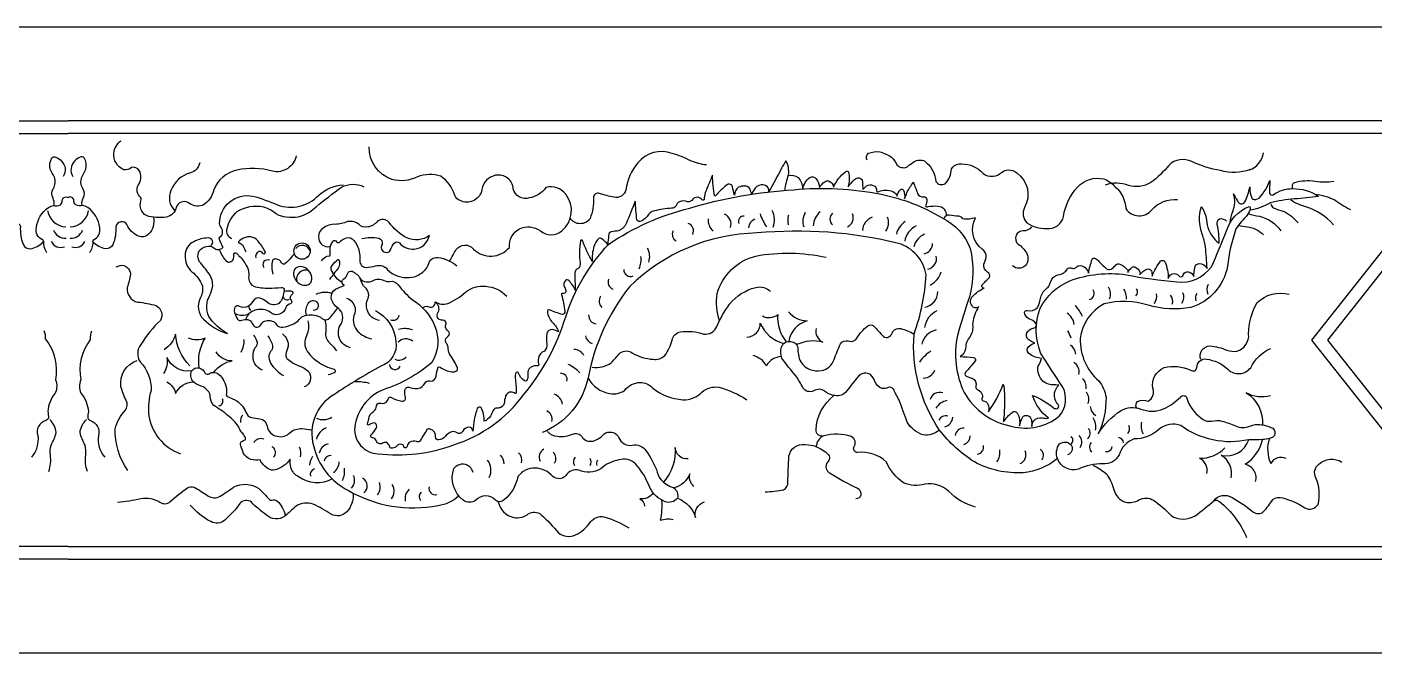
# Model space of a CAD drawing. Extents: x -66030 to 95157, y -13132 to 45879.
# Drawn here: x -54367 to -53506, y 6356 to 6756 of the extents above; entities that cross this region are included whole.
import ezdxf

# ---------------------------------------------------------------- set-up
doc = ezdxf.new("R2010")
doc.units = 0
doc.header["$LTSCALE"] = 100
doc.header["$MEASUREMENT"] = 0
doc.layers.add('3', color=11, linetype='CONTINUOUS')
doc.layers.add('4', color=121, linetype='CONTINUOUS')

msp = doc.modelspace()

# ---------------------------------------------------------------- linework, layer by layer
at = {"layer": '3'}
for points in [[(-54340.6, 6415.51), (-55193.47, 6415.51), (-55225.13, 6455.51), (-55145.99, 6555.51), (-55225.13, 6655.51), (-55193.46, 6695.51), (-54340.6, 6695.51)], [(-54340.6, 6415.51), (-53487.72, 6415.51), (-53456.07, 6455.51), (-53535.21, 6555.51), (-53456.07, 6655.51), (-53487.73, 6695.51), (-54340.6, 6695.51)], [(-54340.6, 6423.51), (-55189.6, 6423.51), (-55214.93, 6455.51), (-55135.79, 6555.51), (-55214.93, 6655.51), (-55189.59, 6687.51), (-54340.6, 6687.51)], [(-54340.6, 6423.51), (-53491.59, 6423.51), (-53466.27, 6455.51), (-53545.41, 6555.51), (-53466.27, 6655.51), (-53491.6, 6687.51), (-54340.6, 6687.51)]]:
    msp.add_lwpolyline(points, dxfattribs=at)
for points in [[(-54194.75, 6673.26, -0.423143), (-54209.9, 6663.32, 0.126221), (-54232.65, 6664.01, 0.250707), (-54247.53, 6651.4, -0.21278), (-54254.73, 6641.54, -0.266161), (-54263.95, 6643.39, 0.445927), (-54271.45, 6640.43, -0.308486), (-54277.75, 6634.09, -0.122539), (-54290.54, 6634.95, -0.370318), (-54293.99, 6644.41, 0.384384), (-54294.99, 6647.34, -0.338911), (-54295.24, 6655.28, 0.268749), (-54295.09, 6663.81, 0.30451), (-54300.14, 6665.75, -0.269235), (-54305.08, 6664.32, -0.316924), (-54311.38, 6674.94, -0.183564), (-54306.93, 6682.8)], [(-54096.48, 6606.34, -0.000984), (-54092.47, 6613.31, -0.480796), (-54081.45, 6613.65, 0.436975), (-54058.48, 6614.64, -0.302545), (-54052.12, 6626.46, -0.285397), (-54038.67, 6625.23, 0.368354), (-54024.9, 6625.23, 0.403793), (-54022.39, 6648.63, 0.307144), (-54035.14, 6652.91, -0.198681), (-54045.78, 6646.24, -0.428515), (-54056.05, 6652.03, 0.46436), (-54067.27, 6660.72, 0.318909), (-54076.02, 6651.63, -0.468596), (-54088.98, 6644.13, -0.249891), (-54093.6, 6648.48, 0.165508), (-54102.29, 6660.12, 0.17842), (-54117.24, 6659.74, -0.184535), (-54133.63, 6658.06, -0.326314), (-54148.18, 6678.98)], [(-53932.4, 6667.36, -0.075911), (-53942.58, 6669.99, 0.058083), (-53954.53, 6674.67, 0.32981), (-53976.28, 6668.65, 0.140337), (-53984.12, 6651.38, -0.428947), (-53991.66, 6646.72, -0.028141), (-54000.78, 6649.12, 0.575536), (-54004.64, 6646.28, -0.093669), (-54006.86, 6633.16, -0.53803), (-54019.57, 6633.27, -0.53803)], [(-53829.71, 6670.33, -0.395463), (-53828.98, 6674.78, -0.141359), (-53821.61, 6675.74, -0.074606), (-53814.16, 6672.34, -0.086016), (-53810.87, 6667.51, 0.306679), (-53804.46, 6665.98, -0.065649), (-53798.33, 6670.12, -0.29937), (-53791.52, 6668.58, -0.180597), (-53785.82, 6656.78, 0.402749), (-53779.86, 6655.37, 0.18357), (-53775.86, 6664.81, -0.247982), (-53771.06, 6667.98, -0.207517), (-53757.07, 6663.38, 0.421153), (-53744.52, 6662.12, -0.362029), (-53734.13, 6662.37, -0.384046), (-53729.14, 6640.18, 0.323397), (-53727.68, 6630.43, 0.160475), (-53715.17, 6626.68, 0.380777), (-53704.2, 6634.49, -0.153524), (-53695.3, 6653.2, -0.269804), (-53678.52, 6658.41, -0.128703), (-53671.26, 6653.44, -0.20476), (-53664.46, 6639.44, 0.506794), (-53647.74, 6638.73, -0.233572), (-53631.28, 6645.29, -0.233572)], [(-54349.55, 6641.72, 0.13185), (-54350.2, 6646.08, -0.30636), (-54349.98, 6652.41, 0.240186), (-54349.38, 6659.47, 0.005884), (-54352, 6664.74, -0.19429), (-54350.92, 6671.94, -0.337868), (-54348.39, 6672.37, -0.117929), (-54344.75, 6669.73, -0.349913), (-54343.64, 6660.04)], [(-54331.65, 6641.72, -0.13185), (-54330.99, 6646.08, 0.30636), (-54331.22, 6652.41, -0.240186), (-54331.82, 6659.47, -0.005884), (-54329.2, 6664.74, 0.19429), (-54330.28, 6671.94, 0.337868), (-54332.8, 6672.37, 0.117929), (-54336.45, 6669.73, 0.349913), (-54337.55, 6660.04)], [(-54256.45, 6668.71, -0.297553), (-54262.43, 6662.39, 0.231596), (-54274.84, 6651.09, 0.301411), (-54272.64, 6638.34)], [(-53882.41, 6651.07, -0.039166), (-53880.05, 6661.06, 0.168796), (-53881.68, 6669.96, 0.007566), (-53884.51, 6665.34, -0.016092), (-53892.67, 6650.34, 0.335919), (-53894.75, 6654.28, 0.260442), (-53900.23, 6653.62, 0.139925), (-53903.57, 6648.53, 0.024305), (-53904.58, 6651.82, 0.276623), (-53908.05, 6653.85, 0.117474), (-53911.96, 6653.07, 0.239046), (-53914.59, 6648.13, -0.004148), (-53915.95, 6653.44, 0.530886), (-53919.13, 6654.8, 0.040689), (-53925.21, 6649.23, -0.086114), (-53927.18, 6647.31, -0.040301), (-53928.64, 6660.82, -0.004482), (-53931.7, 6653.5, 0.098711), (-53933.97, 6645.34, -0.624422), (-53935.27, 6645.11, 0.460801), (-53941.25, 6645.51, -0.280629), (-53944.64, 6643.75, 0.202677), (-53949.74, 6643.87, 0.179546), (-53952.14, 6640.94, -0.190515), (-53954.79, 6639.64, 0.044728), (-53965.72, 6638.04, 0.199177), (-53970.49, 6634.46, -0.170943), (-53975.03, 6631.25, -0.352205), (-53977.08, 6632.29, 0.004809), (-53978.07, 6644.22, -0.000834), (-53983.61, 6630.29, -0.204039), (-53988.68, 6625.29, -0.017688), (-53993.44, 6624.7, 0.300337), (-53995.05, 6622.28, -0.003972), (-53995.65, 6616.59, 0.067957), (-53999.36, 6620.2, 0.319987), (-54001.25, 6620.36, 0.128203), (-54004.42, 6615.24, 0.090309), (-54005.59, 6605.72, -0.052484), (-54011.66, 6619.08, 0.594389), (-54013.03, 6618.85, 0.064563), (-54013.29, 6604.51, -0.199732), (-54014.07, 6601.52, -0.152711), (-54015.82, 6600.56, 0.151975), (-54016.7, 6596.58, 0.003673), (-54016.27, 6587.11, 0.101365), (-54020.35, 6593.29, 0.363465), (-54022.68, 6593.61, 0.33437), (-54023.17, 6589.26, -0.120054), (-54022.42, 6586.39, -0.301094), (-54022.99, 6585.34, -0.153007), (-54024.63, 6585.26, 0.491769), (-54025.18, 6584.53, -0.03871), (-54023.08, 6573.77, -0.375738), (-54024.55, 6571.72, -0.013548), (-54032.89, 6574.75, 0.502434), (-54034.2, 6573.69, 0.167412), (-54030.82, 6566.6, -0.116353), (-54027.05, 6560.7, 0.081076), (-54031.04, 6562.24, 0.377622), (-54034.46, 6559.65, 0.086808), (-54034.55, 6552.92, -0.206176), (-54036.03, 6548.46, 0.283357), (-54039.95, 6543.84, 0.117149), (-54039.83, 6540.26, -0.65547), (-54040.9, 6538.92, 0.267191), (-54046, 6536.96, 0.167253), (-54046.69, 6532.66, -0.164297), (-54047.4, 6529.66, -0.355608), (-54048.87, 6529.45, -0.143704), (-54052.71, 6534.38, 0.550923), (-54054.08, 6534.81, 0.210781), (-54054.76, 6531.27, -0.017334), (-54054.05, 6522.06, -0.482379), (-54054.76, 6521.34, 0.097957), (-54057.47, 6522.21, 0.28783), (-54060.32, 6520.67, 0.129255), (-54061.6, 6515.96, -0.241581), (-54063.89, 6512.31, -0.048796), (-54066.37, 6511.96, 0.309136), (-54068.96, 6510.55, -0.072514), (-54070.65, 6506.92, -0.142223), (-54074.58, 6503.55, 0.127351), (-54076.48, 6512.26, 0.48091), (-54079.07, 6511.83, 0.058517), (-54081.91, 6497.33, 0.399086), (-54084.34, 6499.88, 0.256721), (-54088.34, 6497.23, -0.467842), (-54091.95, 6496.25, 0.190539), (-54095.31, 6496.94, 0.128162), (-54099.48, 6493.85, -0.233979), (-54103.7, 6491.75, -0.462554), (-54105.73, 6493.64, 0.38124), (-54109.15, 6498.63, 0.177795), (-54111.18, 6498.32, -0.014227), (-54116.02, 6490.68, -0.29648), (-54117.83, 6490.65, 0.242975), (-54122.18, 6490.25, 0.184126), (-54123.75, 6487.69, -0.600718), (-54125.86, 6486.95, 0.274796), (-54127.18, 6488.79, 0.31428), (-54130.76, 6487.53, -0.238121), (-54134.14, 6486.33, -0.210821), (-54134.92, 6487.1, 0.22789), (-54137.12, 6490.03, 0.196015), (-54139.11, 6489.76, -0.260275), (-54142.02, 6489.31, -0.179224), (-54144.03, 6492.03, 0.212833), (-54146.46, 6493.18, -0.490401), (-54146.99, 6494.63, 0.071498), (-54143.42, 6499.36, 0.305315), (-54144.26, 6502.44, 0.193624), (-54145.73, 6502.48, 0.028601), (-54148.08, 6501.34, -0.640838), (-54149.26, 6502, 0.026895), (-54148.33, 6505, -0.25411), (-54145.28, 6509.93, 0.258024), (-54143.49, 6513.41, -0.41493), (-54141.41, 6515.23, 0.164617), (-54137.62, 6515.48, 0.194492), (-54135.81, 6518.45, -0.444673), (-54133.87, 6518.83, 0.108322), (-54127.25, 6516.54, 0.578459), (-54124.93, 6518.67, -0.091879), (-54125.25, 6523.7, -0.451931), (-54122.07, 6525.18, 0.167289), (-54115.51, 6524.91, 0.156493), (-54111.84, 6528.8, -0.316571), (-54108.9, 6529.24, 0.369524), (-54105.32, 6532.39, -0.071972), (-54103.97, 6538.16, -0.38269), (-54102.64, 6538.15, 0.142257), (-54095.29, 6535.22, 0.214734), (-54091.99, 6535.96, 0.285363), (-54091.94, 6538.45, 0.049419), (-54096.84, 6546.62, -0.09597), (-54097.62, 6550.91, 0.127319), (-54098.65, 6553.36, -0.267213), (-54099.04, 6556.45, -0.082692), (-54097.39, 6558.19, 0.507333), (-54097.48, 6561.04, -0.297497), (-54099.32, 6564.81, 0.266352), (-54099.05, 6566.97, 0.242118), (-54101.81, 6568.22, -0.274248), (-54104.4, 6569.89, -0.254846), (-54103.92, 6573.27, 0.384697), (-54105.89, 6579.59, 0.384697)], [(-53584.87, 6664.36, -0.158203), (-53603.79, 6663.78, -0.06576), (-53622.21, 6669.46, 0.3323), (-53636.85, 6667.06, -0.054106), (-53648.42, 6656.07, -0.212017), (-53662.7, 6654.26, 0.17017), (-53677.59, 6654.54)], [(-53880.2, 6660.59, -0.198633), (-53873.84, 6659.3, -0.176032), (-53870.97, 6651.9, -0.176477), (-53866.52, 6659.38, -0.390002), (-53862.34, 6658.52, -0.187625), (-53860.31, 6652.95, -0.09114), (-53856.86, 6656.63, -0.293125), (-53853.96, 6657.07, -0.258235), (-53851.34, 6653.14, -0.132657), (-53843.48, 6663.09, -0.538208), (-53841.68, 6662.74, -0.121238), (-53841.91, 6653.38, -0.07081), (-53837.82, 6657.96, -0.232537), (-53834.84, 6659.07, -0.339039), (-53832.69, 6656.71, 0.003724), (-53832.59, 6651.6, 0.006886), (-53830.17, 6654.02, -0.239204), (-53825.9, 6654.24, -0.33854), (-53823.73, 6650.86, 0.558085), (-53822.36, 6650.46, -0.093979), (-53818.12, 6651.32, -0.087632), (-53813.28, 6650.31, -0.224941), (-53810.67, 6647.34, -0.171283), (-53808.38, 6651.54, -0.502595), (-53806.64, 6651.21, -0.140531), (-53805.85, 6645.69, 0.009991), (-53804.37, 6649.63, -0.042974), (-53800.21, 6656.31, 0.004196), (-53797.52, 6649.08, 0.358227), (-53793.56, 6647, -0.413769), (-53791.64, 6645.27, -0.108017), (-53792.54, 6641.32, 0.41836), (-53790.73, 6640.74, -0.06844), (-53784.5, 6641.04, -0.451759), (-53779.34, 6634.82, -0.451759)], [(-53597.65, 6630.44, -0.075632), (-53596.06, 6637.69, 0.185392), (-53595.63, 6648.84, 0.031625), (-53592.01, 6642.88, 0.407962), (-53588.34, 6643.73, 0.072373), (-53585.16, 6653.31, 0.115119), (-53583.62, 6645.64, 0.256597), (-53579.13, 6646.21, 0.087927), (-53572.26, 6657.36, 0.042646), (-53572.5, 6649.38, 0.563932), (-53570.18, 6648.31, -0.163073), (-53557.71, 6652.22, -0.15926), (-53541.25, 6647.27, -0.024057), (-53556.61, 6645.66, 0.042639), (-53572.2, 6643.05, -0.089892), (-53585.15, 6638.45, -0.015371)], [(-53531.43, 6656.82, -0.092788), (-53543.41, 6656.87, 0.098542), (-53556.66, 6655.99, 0.482588), (-53557.71, 6652.22)], [(-54249.27, 6615.84, 0.748537), (-54250.93, 6620.68, 0.127354), (-54260.2, 6618.29, 0.309187), (-54265.71, 6609.68, 0.243842), (-54261.41, 6599.13, -0.136297), (-54254.7, 6589.97, -0.172431), (-54256.18, 6582.19, 0.307364), (-54254.08, 6568.77, 0.124576), (-54238.72, 6559.68, -0.083635), (-54248.59, 6567.61, -0.249393), (-54251.38, 6581.04, 0.052119), (-54248.23, 6589.29, 0.18981), (-54250.47, 6597.76, 0.025661), (-54256.5, 6605.5, -0.201371), (-54257.54, 6610.12, -0.256692), (-54254.82, 6614.14, -0.155466), (-54249.47, 6615.44, -0.094707), (-54246.69, 6613.96, 0.201673), (-54244.18, 6613.36, 0.124133), (-54241.86, 6614.43, 0.349077), (-54241.77, 6614.85, -0.031488), (-54244, 6620.6, -0.386971), (-54243.45, 6621.5, 0.22225), (-54242.34, 6622.42, 0.244942), (-54242.36, 6626.61, -0.097278), (-54243.78, 6629.7, -0.476006), (-54222.52, 6647.44, -0.043141), (-54206.78, 6641.79, 0.293042), (-54180.38, 6647.96, -0.175356), (-54164.76, 6654.55, -0.175356)], [(-54236, 6620.13, -0.343712), (-54238.98, 6626.65, -0.166175), (-54232.44, 6637.55, -0.192459), (-54215.69, 6640.64, -0.094947), (-54206.84, 6635.73, 0.168307), (-54191.3, 6634.74, 0.105971), (-54181.97, 6640.63, -0.023341), (-54165.76, 6653.15, -0.246434), (-54151.51, 6653.39, -0.246434)], [(-54160.05, 6550.59, -0.532264), (-54166.11, 6565.78, 0.396361), (-54168.03, 6575.82, -0.209233), (-54172.33, 6582.49, -0.28854), (-54169.55, 6588.04, -0.032556), (-54164.24, 6590.27, 0.617833), (-54164.33, 6590.71, -0.613293), (-54164.34, 6594.6, 0.219877), (-54162.01, 6597.84, -0.404933), (-54159.08, 6599.48, -0.154951), (-54153.8, 6594.72, 0.335926), (-54145.89, 6593.35, -0.253378), (-54138.75, 6593.57, 0.132725), (-54135.03, 6592.91, -0.310201), (-54129.6, 6590.71, 0.075348), (-54120.33, 6581.27, -0.149648), (-54106.32, 6564.84, -0.243802), (-54108.06, 6541.19, -0.102123), (-54139.26, 6523.74, 0.26764), (-54157.36, 6499.82, 0.434096), (-54142.46, 6482.86, 0.12085), (-54094, 6488.6, 0.158395), (-54049.46, 6520.41, 0.098434), (-54022.5, 6570.21, -0.113891), (-53995.05, 6616.58, -0.089466), (-53943.2, 6639.78, -0.059464), (-53876.67, 6651.47, -0.07436), (-53820.87, 6648.64, -0.085842), (-53781.88, 6633.56, -0.197928), (-53763.85, 6613.87, -0.122837), (-53764.36, 6583.1, 0.014533), (-53772.05, 6558.46, 0.165147), (-53767.8, 6522.06, 0.22125), (-53737.06, 6500.32, 0.241931), (-53707.06, 6506.87, 0.310276), (-53704.69, 6525.35, -0.008831), (-53718.89, 6547.41, -0.184159), (-53719.2, 6575.94, -0.168009), (-53700.31, 6593.31, -0.124468), (-53664.08, 6597.19, 0.024105), (-53631.8, 6592.62, 0.268042), (-53609.66, 6602.27, 0.00793), (-53600, 6625.31, -0.220924), (-53586.08, 6640.66, -0.659465), (-53584.87, 6639.67, -0.109293), (-53586.81, 6635.35, 0.042416), (-53594, 6626.45, 0.057017), (-53599.44, 6602.6, -0.27967), (-53622.83, 6576.25, -0.114084), (-53650.2, 6577.71, 0.141507), (-53678.32, 6578.54, 0.251517), (-53693.53, 6556.39, 0.22621), (-53681.7, 6529.41, -0.131606), (-53677.08, 6518.82, -0.117594), (-53682.09, 6495.64, -0.111034), (-53667.5, 6510.43, -0.237369), (-53654.91, 6511.39, 0.189307), (-53640.24, 6511.49, 0.097063), (-53629.54, 6519.06, -0.485092), (-53625.71, 6519.05, 0.17041), (-53616.42, 6505.82, 0.223571), (-53609.61, 6503.64, -0.108863), (-53602.94, 6503.75, -0.016951), (-53594.39, 6500.65, 0.209046), (-53585.2, 6500.38, -0.082659), (-53581.79, 6501.44, -0.138036), (-53570.39, 6499.08, -0.339545), (-53569.41, 6494.52, -0.184178), (-53572.36, 6492.65, -0.067457), (-53577.1, 6491.91, -0.044469), (-53585.82, 6491.82, -0.114518), (-53608.74, 6491.76, -0.112017), (-53629.17, 6500.91, 0.261101), (-53643.11, 6498.49, -0.186211), (-53659.19, 6492.27, 0.241579), (-53668.68, 6482.25, -0.316855), (-53679.2, 6476.47, 0.099717), (-53694.77, 6473.09, -0.397008), (-53708.16, 6479.7, -0.257907), (-53706.74, 6489.1, -0.396249), (-53699.4, 6488.58, -0.502066), (-53701.62, 6482.13)], [(-53543.73, 6648.69, -0.086219), (-53530.91, 6645.11, 0.03615), (-53520.89, 6638.87)], [(-54395.15, 6633.93, 0.255235), (-54392.07, 6623.05, 0.281848), (-54385.57, 6621.79, 0.179766), (-54378.19, 6629.26, -0.656098), (-54371.07, 6628.04, 0.11668), (-54369.19, 6616.35, 0.339569), (-54364.69, 6613.84, 0.179947), (-54356.64, 6618.05, 0.530648), (-54356.86, 6619.48, -0.35893), (-54360.84, 6627.33, -0.211197), (-54353.15, 6640.24, -0.070296), (-54349.86, 6641.45, 0.19098), (-54345.49, 6641.9, 0.25882), (-54344.33, 6644.62, -0.554442), (-54340.6, 6646.56)], [(-54286.05, 6633.93, -0.255235), (-54289.12, 6623.05, -0.281848), (-54295.62, 6621.79, -0.179766), (-54303.01, 6629.26, 0.656098), (-54310.12, 6628.04, -0.11668), (-54312.01, 6616.35, -0.339569), (-54316.51, 6613.84, -0.179947), (-54324.56, 6618.05, -0.530648), (-54324.34, 6619.48, 0.35893), (-54320.36, 6627.33, 0.211197), (-54328.04, 6640.24, 0.070296), (-54331.34, 6641.45, -0.19098), (-54335.71, 6641.9, -0.25882), (-54336.86, 6644.62, 0.554442), (-54340.6, 6646.56)], [(-53612.51, 6601.29, 0.013116), (-53613.49, 6615.13, 0.033049), (-53615.51, 6623.04, -0.160913), (-53616.09, 6640.85, -0.123063), (-53612.39, 6629.08, 0.18577), (-53604.78, 6617.43, 0.057284), (-53605.96, 6629.18, -0.275505), (-53604.61, 6632.97, -0.275442), (-53600.02, 6631.35)], [(-53571.82, 6642.42, 0.230498), (-53569.97, 6640, 0.060847), (-53563.73, 6637.82, -0.105958), (-53554.24, 6630.32, -0.105958)], [(-53531.72, 6629.18, 0.141367), (-53549.31, 6640.57, -0.080481), (-53559.25, 6645.1, -0.080481)], [(-54152.74, 6620.26, -0.109661), (-54141.93, 6620.63, -0.40666), (-54139.89, 6616.55, 0.468191), (-54138.13, 6611.56, 0.397754), (-54134.43, 6613.05, -0.115673), (-54132.05, 6617.48, -0.378235), (-54128.75, 6617.55, 0.232282), (-54119.3, 6613.65, 0.347782), (-54109.66, 6622.31, -0.272074), (-54124.1, 6620.77, -0.114223), (-54135.32, 6630.65, 0.372834), (-54142.86, 6631.34, -0.18323), (-54149, 6627.71, -0.265778), (-54154.82, 6629.55, 0.237301), (-54162.99, 6630.85, -0.122273), (-54170.77, 6629.44, 0.164477), (-54178.7, 6626.06, 0.236962), (-54180.29, 6620.04, 0.423455), (-54173.54, 6615.2)], [(-53758.31, 6576.97, -0.447583), (-53762.37, 6576.96, -0.41082), (-53762.39, 6583.39, -0.112055), (-53755.06, 6588.58, -0.525375), (-53756.42, 6590.55, -0.010982), (-53751.63, 6595.41, 0.3587), (-53752.75, 6598.95, -0.328471), (-53755.14, 6603.87, 0.05868), (-53753.67, 6608.48, 0.288484), (-53756.32, 6613.56, -0.359828), (-53760.59, 6633.67, -0.140319), (-53768.53, 6632.82, 0.230627), (-53771.25, 6634.66, -0.05885), (-53777.38, 6635.32, 0.356785), (-53780.55, 6633.19)], [(-53586.14, 6636.41, 0.062531), (-53579.02, 6634.53, -0.189592), (-53565.36, 6625.19, -0.189592)], [(-53708.16, 6479.7, -0.14463), (-53729.98, 6470.61, -0.133461), (-53761.2, 6477.57, -0.083726), (-53783.64, 6498.03, -0.167653), (-53799.79, 6559.34, 0.072775), (-53792.06, 6597.06, 0.288387), (-53809.79, 6617.21, 0.083515), (-53900.13, 6623.88, 0.191683), (-53981.8, 6589.45, 0.119867), (-54008.17, 6531.43, -0.252748), (-54037.59, 6496.34)], [(-53724.78, 6627.77, -0.264467), (-53730.14, 6625.25, 0.301195), (-53734.61, 6622.39, 0.326701), (-53733.16, 6616.72, -0.124074), (-53727.98, 6611.12, -0.337962), (-53728.65, 6603.08, -0.403525), (-53736.82, 6602.89)], [(-53592.5, 6628.85, 0.047233), (-53586.75, 6627.77, -0.187674), (-53576.47, 6622.63, -0.187674)], [(-54356.36, 6618.69, 0.151258), (-54354.66, 6611.89, 0.019784), (-54354.18, 6611.4, 0.019784)], [(-54324.84, 6618.69, -0.151258), (-54326.53, 6611.89, -0.019784), (-54327.01, 6611.4, -0.019784)], [(-54220.44, 6608.02, -0.330271), (-54218.66, 6612.18, -0.381032), (-54217, 6611.83, 0.077324), (-54215.97, 6610.69, 0.806407), (-54214.65, 6612.1, 0.049262), (-54219.23, 6618.86, 0.163009), (-54223.75, 6621.44, 0.214518), (-54231.51, 6618.43, 0.677386), (-54231.23, 6617.5, -0.22484), (-54228.67, 6615.55, -0.029132), (-54226.89, 6611.79)], [(-54178.49, 6606.16, -0.237595), (-54173.37, 6609.38, 0.287366), (-54173.13, 6609.56, -0.007565), (-54173.07, 6613.32, -0.199306), (-54171.24, 6618.71, -0.472983), (-54169.04, 6618.3, 0.533835), (-54166.93, 6618.27, -0.058946), (-54163.75, 6620.37, -0.276189), (-54159.02, 6620.16, -0.140796), (-54155.4, 6614.91, -0.106212), (-54154.13, 6606.26, 0.420342), (-54150.08, 6601.84, 0.029235), (-54144, 6602.82, -0.262814), (-54137.33, 6601.54, 0.082776), (-54132.89, 6597.71, 0.188952), (-54119.1, 6595.94, 0.12266), (-54112.29, 6600.33, 0.128886), (-54109.59, 6605.77, -0.295105), (-54103.92, 6608.24, -0.1384), (-54092.07, 6602.83, -0.1384)], [(-54243.95, 6613.42, 0.095002), (-54239.98, 6606.47, 0.541419), (-54235.26, 6606.62, 0.213077), (-54234.72, 6610.39, -0.5989), (-54232.92, 6610.89, -0.02061), (-54231.38, 6609.36, -0.072454), (-54226.67, 6603.15, -0.075768), (-54225.4, 6600.61, -0.058649), (-54225.19, 6594.95, 0.26969), (-54221.93, 6589.85, 0.06536), (-54212.19, 6588.56, 0.023347), (-54204.48, 6589.12, -0.569228), (-54202.52, 6587.17, -0.023758), (-54203.27, 6583.05, -0.152043), (-54205.85, 6578.92, -0.32958), (-54213.04, 6579.38, 0.022518), (-54216.81, 6581.91, 0.319475), (-54221.68, 6581.26, -0.078137), (-54225.28, 6577.12, -0.28496), (-54231.18, 6577.02, 0.400599), (-54233.92, 6576.4, 0.191352), (-54234.24, 6573, 0.038096), (-54232.33, 6568.88, 0.349849), (-54229.59, 6568.12, -0.103051), (-54225.74, 6568.51, -0.275893), (-54222.99, 6566.11, 0.194941), (-54220.66, 6563.75, 0.341056), (-54217.38, 6565.15, -0.215516), (-54215.12, 6567.57, -0.130584), (-54211.37, 6567.95, -0.253688), (-54207.22, 6565.09, 0.284923), (-54203.4, 6563.67, 0.08236), (-54196.28, 6565.93, 0.07391), (-54192.78, 6568.54, -0.199615), (-54188.99, 6571.17, -0.174354), (-54179.66, 6570.31, -0.115482), (-54177.97, 6568.97, 0.360458), (-54173.29, 6569.61, 0.010919), (-54168.24, 6575.96)], [(-54195.96, 6610.71, -0.059433), (-54201.76, 6604.41, -0.51061), (-54204.09, 6604.54, 0.306514), (-54207.78, 6607.28, 0.293151), (-54209.82, 6606.24, 0.145161), (-54209.68, 6597.54)], [(-54165.47, 6592.15, -0.132589), (-54171.8, 6599.33, -0.181616), (-54172.4, 6602.06, -0.090696), (-54169.09, 6606.08, 0.031893), (-54168.31, 6606.99, -0.45565), (-54167.55, 6606.67, -0.226572), (-54167.89, 6601.45, -0.000818), (-54173.49, 6594.26)], [(-53924.21, 6567.83, -0.116384), (-53925.65, 6585.18, -0.26823), (-53900.94, 6609.17, -0.09784), (-53856.01, 6608.39)], [(-53758.31, 6576.97, 0.017309), (-53759.32, 6575.45, 0.114788), (-53762.34, 6565.38, -0.147928), (-53763.82, 6557.77, 0.12641), (-53766.05, 6554.24, 0.089073), (-53766.83, 6549.95, -0.211571), (-53770.32, 6544.98, -0.007518), (-53761.9, 6544.36, -0.543006), (-53760.59, 6542.34, -0.016341), (-53766.82, 6534.92, 0.49345), (-53766.74, 6532.62, 0.031861), (-53762.65, 6531.1, -0.357218), (-53760.24, 6526.01, 0.344077), (-53759.76, 6524.08, -0.185203), (-53756.6, 6521.6, -0.261588), (-53756.37, 6518.01, 0.35203), (-53755.63, 6516.55, -0.291801), (-53752.53, 6514.59, -0.157052), (-53752.25, 6509.6, 0.061813), (-53742.75, 6527.34, -0.055107), (-53741.92, 6515.18, -0.019854), (-53742.67, 6503.3, -0.063851), (-53737.14, 6509.23, -0.509833), (-53733.74, 6508.56, -0.166624), (-53732.41, 6500.67, -0.073554), (-53730.25, 6506.44, -0.255974), (-53728.43, 6507.33, -0.371972), (-53724.77, 6504.6, -0.054279), (-53724.57, 6500.3, -0.113651), (-53723.33, 6503.79, -0.293177), (-53717.95, 6505.74, 0.075628), (-53713.95, 6505.5, -0.141236), (-53724.08, 6520.1, -0.086463), (-53710.59, 6512.1, 0.236979), (-53708.12, 6511.77, 0.304989), (-53707.41, 6513.99, -0.136689), (-53709.63, 6517.41, -0.078868), (-53710.02, 6521.66, -0.146476), (-53707.27, 6526.64, 0.01559), (-53710.85, 6526.9, -0.108425), (-53714.88, 6527.73, -0.202507), (-53718.95, 6531.16, -0.113543), (-53720.62, 6536.16, -0.05513), (-53720.48, 6538.73, 0.098485), (-53718.3, 6543.78, -0.141941), (-53725.77, 6546.48, -0.384535), (-53727.19, 6550.28, -0.222463), (-53722.6, 6553.44, -0.109323), (-53727.51, 6556.74, -0.312692), (-53726.95, 6561.14, -0.175483), (-53722.35, 6563.44, 0.36196), (-53721.69, 6565.87, 0.175064), (-53726.5, 6569.06, -0.212977), (-53729.24, 6573.27, -0.408902), (-53727.45, 6574.33, 0.226445), (-53721.16, 6575.98, 0.089344), (-53718.72, 6582.91, -0.165163), (-53714.67, 6588.8, 0.156541), (-53713.54, 6589.97, -0.02481), (-53712.46, 6592.85, -0.239523), (-53707.78, 6597.16, 0.137844), (-53703.96, 6598.5, 0.075042), (-53701.94, 6600.84, -0.313258), (-53699.13, 6601.44, 0.106189), (-53697.07, 6601.35, 0.115865), (-53695.35, 6602.67, -0.217129), (-53694.66, 6602.99, -0.19591), (-53690.51, 6601.81, -0.155534), (-53688.24, 6598.21, -0.047171), (-53685.88, 6607.07, -0.387003), (-53684.38, 6607.82, -0.1165), (-53682.11, 6606.28, 0.052386), (-53676.67, 6600.99, 0.311872), (-53672.93, 6601.33, -0.011813), (-53670.7, 6603.5, -0.288715), (-53668.17, 6603.95, -0.112231), (-53663.38, 6600.39, -0.257114), (-53663.18, 6598.61, -0.114504), (-53660.46, 6602, -0.263067), (-53658.33, 6602.15, -0.135549), (-53655.38, 6598.85, -0.184753), (-53655.57, 6597.23, -0.084104), (-53651.03, 6600.79, -0.372282), (-53648.07, 6599.77, -0.082368), (-53647.62, 6596.39, -0.056758), (-53642.34, 6605.8, -0.5408), (-53639.37, 6605.34, -0.097888), (-53637.29, 6594.8, -0.351108), (-53633.33, 6597.91, -0.222874), (-53630.02, 6596.04, 0.405414), (-53627.69, 6597.21, -0.352083), (-53624.27, 6599.09, -0.23739), (-53621.04, 6596.14, 0.006604), (-53620.32, 6601.88, -0.334383), (-53617.7, 6604.31, -0.311246), (-53612.51, 6601.29)], [(-54309.79, 6602.32, -0.018201), (-54307.39, 6603.19, -0.464578), (-54300.75, 6597.59, -0.036466), (-54302.74, 6588.95, 0.396709), (-54296.07, 6579.76, -0.038618), (-54284.31, 6577.55, -0.422418), (-54281.55, 6568.06, 0.067995), (-54293.99, 6552.63, 0.328239), (-54294.58, 6541.52, -0.208754), (-54287.53, 6523.23, 0.090802), (-54289.18, 6508.27, 0.280763), (-54268.63, 6482.72)], [(-54141.44, 6567.97, -0.483505), (-54149.19, 6581.12, 0.350324), (-54150.48, 6588.91, -0.167669), (-54153.8, 6594.72, -0.226662)], [(-54113.95, 6575.97, -0.240246), (-54110.63, 6577.01, 0.188303), (-54107.51, 6576.75, 0.353778), (-54105.95, 6580, 0.222295), (-54097.94, 6578.77, 0.079914), (-54086.42, 6586.18, -0.201532), (-54073.51, 6589.81, -0.180645), (-54060.12, 6583.58, -0.180645)], [(-54005.6, 6538.25, 0.212083), (-53993.36, 6540.99, 0.010361), (-53987.76, 6547.28, -0.32864), (-53979.71, 6547.05, 0.115148), (-53966.64, 6543.21, 0.23142), (-53959.12, 6545.67, 0.111399), (-53954.5, 6555.51, -0.297564), (-53949.2, 6560.68, -0.124177), (-53934.23, 6559.32, 0.340578), (-53925.85, 6564.16, -0.058882), (-53917.74, 6578.48, -0.156928), (-53901.03, 6589.13, -0.255754), (-53891.46, 6586.4, -0.255754)], [(-54202.57, 6586.81, -0.050577), (-54198.23, 6586.91, -0.731189), (-54197.58, 6584.36, 0.444478), (-54198.23, 6581.13, -0.574542), (-54198.39, 6578.68, 0.210911), (-54201.49, 6576.29, -0.269065), (-54205.54, 6571.92, -0.265749), (-54211.23, 6573.14, 0.189423), (-54218.86, 6574.9, 0.320297), (-54227.12, 6568.59)], [(-54188.17, 6571.58, -0.221844), (-54187.07, 6578.88, -0.434368), (-54182.32, 6580.32, -0.793722), (-54183.84, 6574.46)], [(-54162.57, 6582.21, -0.470534), (-54157.94, 6571.08, 0.261991), (-54155.33, 6560.92, 0.139717), (-54146.36, 6556.19)], [(-53616.44, 6543.16, -0.515264), (-53610.66, 6551.74, -0.083376), (-53599.75, 6548.98, 0.136388), (-53593.37, 6548.46, 0.364232), (-53585.9, 6559.42, -0.12431), (-53580.55, 6579.44, -0.259786), (-53559.93, 6584.76, -0.259786)], [(-54144.12, 6574.31, -0.26198), (-54131.09, 6554.61, -0.364791), (-54140.64, 6538.71, 0.023461), (-54170.73, 6520.54, 0.34124), (-54183.68, 6488.11, 0.224632), (-54161.35, 6459.31, 0.180232), (-54104.11, 6449.79, 0.158624), (-54090.92, 6456.03)], [(-54187.37, 6567.72, -0.160767), (-54188.13, 6558.26, 0.289144), (-54187.69, 6548.44, 0.106103), (-54181.03, 6541.69, 0.093102), (-54170.55, 6536.87, -0.545451), (-54170.15, 6534.82, -0.131818), (-54174.36, 6533.36)], [(-54176.49, 6568.4, -0.115211), (-54176.04, 6559.64, 0.231104), (-54172.75, 6553, -0.044543), (-54168.95, 6548.58)], [(-53783.64, 6498.03, -0.223522), (-53793.91, 6494.86, -0.194328), (-53804.14, 6503.1, -0.005227), (-53809.4, 6517.08, 0.002288), (-53811.47, 6521.13, -0.046975), (-53812.92, 6524.14, 0.369413), (-53816.35, 6525.11, -0.171677), (-53820.11, 6524.61, -0.238126), (-53824.82, 6528.98, 0.10922), (-53827.56, 6533.37, 0.353752), (-53835.31, 6532.37, 0.026297), (-53842.9, 6522.77, -0.280851), (-53850.44, 6519.96, -0.121735), (-53857.04, 6522.83, 0.145902), (-53860, 6524.05, 0.083897), (-53864.04, 6523, -0.37875), (-53870.93, 6525.03, 0.042029), (-53875.42, 6532.71, -0.02172), (-53884.32, 6543.96, -0.179474), (-53884.53, 6550.87, -0.405707), (-53878.54, 6554.51, -0.333597), (-53874.16, 6550.89, 0.111747), (-53872.27, 6541.48, 0.294351), (-53858.95, 6535.92, 0.268611), (-53850.96, 6543.07, -0.005354), (-53846.87, 6553.06, -0.297819), (-53841.85, 6554.98, 0.186107), (-53838.27, 6554.97, 0.074578), (-53836.45, 6556.6, -0.094825), (-53829.34, 6564.54, -0.361421), (-53825.78, 6564.54, -0.028305), (-53819.43, 6557.73, 0.323453), (-53815.95, 6557.49, 0.199194), (-53813.3, 6560.97, -0.319223), (-53808.35, 6562.81, -0.081051), (-53799.79, 6559.34, -0.081051)], [(-54354.95, 6555.99, -0.219877), (-54348.72, 6530.06, -0.223073), (-54348.84, 6521.54, 0.152678), (-54353.63, 6509.89, -0.056011), (-54353.18, 6505.65, -0.264996), (-54354.88, 6504.07, 0.424289), (-54359.99, 6494.47, -0.220462), (-54364.01, 6480.66)], [(-54354.95, 6555.99, 0.113371), (-54355.89, 6561.34, 0.113371)], [(-54326.25, 6555.99, 0.219877), (-54332.48, 6530.06, 0.223073), (-54332.36, 6521.54, -0.152678), (-54327.57, 6509.89, 0.056011), (-54328.02, 6505.65, 0.264996), (-54326.32, 6504.07, -0.424289), (-54321.21, 6494.47, 0.220462), (-54317.18, 6480.66)], [(-54326.25, 6555.99, -0.113371), (-54325.31, 6561.34, -0.113371)], [(-54262.75, 6539.03, -0.181562), (-54271.92, 6559.33, -0.192247), (-54279.18, 6549.33, -0.192247)], [(-54256.8, 6537.65, -0.172965), (-54252.96, 6556.72, -0.197992), (-54263.72, 6556.72, -0.197992)], [(-54216.35, 6536.23, -0.359582), (-54222.18, 6546.49, -0.175192), (-54220.03, 6551.8, 0.237186), (-54219.84, 6555.08, -0.01511), (-54221.76, 6558.57, -0.01511)], [(-54212.91, 6558.08, -0.076481), (-54210.19, 6552.96, -0.205955), (-54210.58, 6548.74, 0.094888), (-54212.24, 6545.88, 0.167003), (-54211.12, 6540.67, 0.123366), (-54202.84, 6532.79)], [(-54203.58, 6559.38, -0.272452), (-54199.92, 6551.47, 0.051002), (-54201.5, 6546.1, 0.265438), (-54200.12, 6543.17, 0.087383), (-54193.09, 6539.04, -0.122333), (-54186.76, 6535.11, -0.507452), (-54189.58, 6525.65)], [(-54247.48, 6534.81, -0.192509), (-54235.61, 6542.25, -0.290497), (-54245.88, 6547.96)], [(-53657.65, 6512.11, -0.270289), (-53657.04, 6516.24, -0.189021), (-53650.11, 6516.5, 0.358482), (-53647.07, 6524.65, -0.35784), (-53639.93, 6537.85, -0.168692), (-53622.99, 6536.32, 0.607693), (-53618.98, 6537.87, -0.476502), (-53612.95, 6543.33, -0.158568), (-53599.06, 6536.7, 0.442719), (-53584.59, 6537.8, -0.181161), (-53571.68, 6550.16)], [(-54302.49, 6472.16, -0.151638), (-54310.59, 6498.83, -0.120312), (-54304.07, 6510.55, 0.322052), (-54303.46, 6516.9, -0.040963), (-54306.81, 6525.77, -0.367476), (-54296.37, 6542.45, -0.371922)], [(-54261.75, 6535.82, -0.333995), (-54277.4, 6544.4, -0.19046), (-54279.51, 6534.15, -0.19046)], [(-54171.75, 6466.73, -0.288196), (-54193.28, 6468.11, -0.216366), (-54198.23, 6474.31, -0.092839), (-54198.65, 6479.44, -0.174688), (-54208.23, 6472.46, -0.192341), (-54212.7, 6473.24, -0.071195), (-54216.63, 6476.73, -0.109874), (-54217.71, 6478.97, -0.123955), (-54223.87, 6479.22, -0.168152), (-54228.37, 6483.08, -0.04521), (-54230.21, 6487.97, -0.429662), (-54229.14, 6490.9, -0.043691), (-54227.93, 6491.52, 0.477655), (-54227.24, 6493.24, 0.074625), (-54229.68, 6496.45, -0.067545), (-54231.62, 6500.22, 0.078815), (-54238.27, 6507.1, 0.038661), (-54247.53, 6513.71, -0.158125), (-54249.69, 6519.38, 0.222417), (-54251.4, 6523.27, 0.154851), (-54255.42, 6526.02, -0.107447), (-54261.13, 6529.24, -0.225932), (-54261.62, 6535.58, -0.335538), (-54256.8, 6537.65, -0.247794), (-54252.88, 6534.21, 0.274315), (-54250.39, 6533.89, -0.20355), (-54247.48, 6534.81, -0.231939), (-54242.4, 6531.65, -0.184946), (-54239.31, 6521.44, 0.429178), (-54238.27, 6519.13, -0.046239), (-54232.74, 6516.65, -0.138725), (-54226.95, 6509.46, 0.261273), (-54223.4, 6505.98, 0.018194), (-54218.02, 6505.25, -0.324139), (-54213.33, 6500.55, 0.323651), (-54207.03, 6494.01, 0.300812), (-54198.67, 6496.52, -0.178653), (-54191.09, 6498.9, -0.051609), (-54184.71, 6497.86)], [(-54277.48, 6528.75, -0.23169), (-54271.9, 6521.34, -0.261647), (-54260.62, 6528.83)], [(-54008.17, 6531.43, 0.241052), (-53994.25, 6521.33, 0.212256), (-53984.79, 6523.4, -0.226516), (-53974.84, 6528.41, -0.193228), (-53967.13, 6525.16, 0.160531), (-53947.58, 6517.37, 0.222981), (-53935.36, 6522.29, -0.210024), (-53924.58, 6525.37, -0.077957), (-53906.73, 6517.39, -0.077957)], [(-53857.5, 6494.28, -0.537406), (-53862.43, 6498.22, -0.21819), (-53851.02, 6520.06)], [(-53571.91, 6519.92, -0.209604), (-53587.44, 6521.81, -0.268087), (-53577.03, 6501.24, -0.268087)], [(-54352.93, 6471.49, 0.111381), (-54351.86, 6481.89, -0.100137), (-54351.49, 6488.38, 0.073334), (-54348.23, 6496.47, 0.178671), (-54352.34, 6504.65, 0.178671)], [(-54328.27, 6471.49, -0.111381), (-54329.34, 6481.89, 0.100137), (-54329.71, 6488.38, -0.073334), (-54332.96, 6496.47, -0.178671), (-54328.86, 6504.65, -0.178671)], [(-54034.16, 6497.1, 0.206055), (-54027.99, 6494.03, 0.143116), (-54017.46, 6495.66, -0.364407), (-54011.54, 6492.82, 0.29809), (-54003.93, 6491.29, 0.114126), (-53997.87, 6495.53, -0.389376), (-53989.08, 6494.32, 0.314801), (-53981.31, 6488.03, -0.276413), (-53971.8, 6485.83, -0.053276), (-53964.52, 6472.81, 0.111855), (-53961.7, 6466.36, 0.139232), (-53953.31, 6460.99, -0.306074), (-53951.02, 6454.39, -0.327824), (-53958.84, 6452.21, -0.188877), (-53968.77, 6461.29, 0.09019), (-53977.86, 6476.44, 0.268612), (-53988.47, 6478.87, 0.144432), (-54000.11, 6473.21, -0.242565), (-54014.15, 6472.32, 0.327306), (-54022.45, 6468.85, -0.398978), (-54030.75, 6468.27, 0.214152), (-54042.12, 6473.72, 0.236905), (-54053.02, 6468.24, -0.165051), (-54061.77, 6453.35, -0.405174), (-54067.45, 6453.22, 0.438858), (-54079.86, 6453.12, -0.308138), (-54088.04, 6453.12, -0.316184), (-54094, 6473.37, -0.353768), (-54085.57, 6475.8, -0.235349), (-54081.92, 6470.99, -0.156944)], [(-53760.48, 6448.71, -0.12875), (-53777.51, 6458.66, 0.239443), (-53792.97, 6463.35, -0.175559), (-53806.47, 6464.24, -0.133656), (-53817.47, 6477.56, 0.221335), (-53835.9, 6483.62, -0.482415), (-53838.35, 6486.94, 0.476575), (-53839.97, 6493.85, 0.147575), (-53857.51, 6494.29, 0.147575)], [(-53944.26, 6479.51, -0.419284), (-53952.5, 6486.78, -0.202697), (-53959.82, 6464.93, -0.202697)], [(-53895.05, 6458.54, 0.055532), (-53883.18, 6459.86, 0.330844), (-53880.46, 6464.7, -0.006755), (-53879.79, 6481.35, -0.404227), (-53869.52, 6488.69, -0.200885), (-53854.96, 6482.65, -0.458075), (-53855.23, 6477.42, 0.45811), (-53853.45, 6470.37, 0.037415), (-53836.02, 6460.95, -0.338199), (-53833.84, 6456.37, -0.379967), (-53836.93, 6454.07, -0.244749)], [(-53608.26, 6452.82, -0.382218), (-53596.45, 6454.87, -0.045837), (-53583.17, 6445.76, 0.354868), (-53576.38, 6445.91, 0.038168), (-53570.48, 6453.57, -0.229621), (-53564.1, 6454.57, -0.088253), (-53550.04, 6448.37, 0.429018), (-53541.53, 6450.5, 0.153403), (-53542.85, 6467.45, -0.379571), (-53541.04, 6476.19, -0.330847), (-53526.33, 6477.51, -0.330847)], [(-53940.48, 6461.98, -0.298998), (-53943.11, 6470.08, -0.233343), (-53953.31, 6460.99, -0.233343)], [(-53685.38, 6475.45, -0.082029), (-53676.63, 6469.69, -0.090066), (-53672.11, 6460.07, 0.260594), (-53664.55, 6451.83, 0.177546), (-53656.07, 6453.33, -0.286792), (-53646.69, 6453.09, -0.061482), (-53635.44, 6443.36, 0.279295), (-53620.14, 6443.21, 0.029854), (-53608.26, 6452.82, -0.298548), (-53604.51, 6452.29, -0.125492), (-53587.25, 6429.39, -0.125492)], [(-54294.16, 6454.28, -0.17088), (-54281.84, 6451.91, 0.349026), (-54275.26, 6452.26, -0.032696), (-54264.33, 6461.01, -0.266333), (-54260.03, 6461.42, -0.025284), (-54251.27, 6456.01, 0.274249), (-54243.28, 6455.65, 0.013073), (-54234.88, 6461.45, -0.277953), (-54218.65, 6460.67, -0.005657), (-54211.86, 6453.65, 0.248045), (-54210.28, 6453.18, -0.209557), (-54207.1, 6452.84, -0.140859), (-54201.6, 6443.29, -0.140859)], [(-54158.33, 6457.64, -0.207125), (-54162.47, 6445.78, -0.34776), (-54172.44, 6444.24, 0.044329), (-54183.99, 6450.56, 0.240556), (-54194.75, 6449.43, -0.002014), (-54202.11, 6442.87, -0.355984), (-54213.77, 6443.64, -0.036332), (-54223.43, 6451.83, 0.451931), (-54230.74, 6450.96, -0.04806), (-54240.32, 6440.5, -0.3242), (-54249.29, 6439.48, -0.095805), (-54262.57, 6450, -0.095805)], [(-54065.61, 6452.21, 0.298837), (-54055.74, 6442.16, 0.219395), (-54046.39, 6444.39, -0.344878), (-54038.11, 6443.88, -0.039164), (-54027.15, 6432.22, 0.262912), (-54016.3, 6430.93, 0.141375), (-54006.57, 6439.44, -0.253315), (-53998.08, 6442.62, -0.062059), (-53982.06, 6435.54, -0.062059)], [(-53966.62, 6457.91, -0.321658), (-53975.16, 6454.09, -0.291336), (-53972.01, 6449.33)], [(-53961.14, 6453.28, -0.063003), (-53962, 6440.34, -0.135833), (-53953.74, 6440.91)], [(-53951.02, 6454.39, -0.241605), (-53939.48, 6442.05, -0.393906), (-53933.79, 6452.07)]]:
    msp.add_lwpolyline(points, format="xyb", dxfattribs=at)
msp.add_circle((-54191.02, 6612.36), 5.21, dxfattribs=at)
for centre, radius, start, end in [((-53590.09, 6677.21), 13.88, 290.22115, 351.01853), ((-54341.65, 6639.99), 12.14, 188.64378, 268.3992), ((-54339.55, 6639.99), 12.14, 271.6008, 351.35622), ((-53921.88, 6632.1), 9.54, 175.41877, 227.89639), ((-53923.56, 6629.63), 6.76, 340.59195, 67.04826), ((-53908.75, 6631.37), 3.26, 82.90072, 204.82407), ((-53899.36, 6626.62), 6.4, 110.66627, 174.28852), ((-53870.9, 6644.61), 28.61, 197.05547, 216.10525), ((-53900.93, 6632.29), 11.97, 337.08571, 29.6517), ((-53867.02, 6631.59), 13.54, 164.40537, 191.01034), ((-53859.52, 6631.25), 11.37, 149.77403, 197.87746), ((-53850.14, 6626.99), 14.3, 132.90502, 173.93424), ((-53848.81, 6632.77), 4.8, 129.33775, 230.66225), ((-53845.13, 6633.63), 6.49, 295.87916, 22.02012), ((-53823.38, 6625.14), 9.36, 109.95963, 178.11973), ((-53824.85, 6630.38), 8.8, 322.53791, 23.87514), ((-53798.23, 6620.25), 13.16, 123.79515, 167.40844), ((-54342.63, 6628.29), 7.7, 199.75023, 275.23124), ((-54338.57, 6628.29), 7.7, 264.76876, 340.24977), ((-53949.58, 6623.05), 4.77, 153.25695, 242.25464), ((-53946.07, 6625.11), 5.27, 336.65339, 68.03086), ((-53791.79, 6615.88), 14.25, 118.28529, 168.73965), ((-53788.3, 6611.94), 12.13, 112.8702, 165.14844), ((-54345.3, 6621.35), 6.71, 206.23811, 290.8344), ((-54335.89, 6621.35), 6.71, 249.1656, 333.76189), ((-54190.76, 6610.8), 5.19, 17.4671, 143.05465), ((-53980.03, 6608.91), 11.24, 341.47273, 28.33199), ((-53795.06, 6617.56), 7.16, 283.12443, 356.86407), ((-54213.1, 6603.76), 2.94, 64.47584, 219.13137), ((-53988.77, 6606.74), 14.47, 336.68725, 8.59827), ((-53792.44, 6607.66), 7.01, 282.77946, 11.86387), ((-54188.68, 6594.31), 5.87, 71.95805, 193.16541), ((-53980.94, 6600.59), 4.47, 181.11977, 291.53544), ((-53795.95, 6603.18), 14.15, 297.55869, 343.35847), ((-53990.59, 6592.58), 4.85, 157.9645, 249.56275), ((-53681.39, 6585.01), 7.23, 334.23925, 36.15653), ((-53674.65, 6582.36), 10.63, 355.92677, 32.16378), ((-53660.47, 6586.23), 3.58, 315.42167, 35.49672), ((-53606.24, 6587.81), 6.44, 150.19509, 208.47158), ((-54200.54, 6584.17), 2.96, 202.39358, 301.53365), ((-54176.37, 6571.83), 14.08, 71.71534, 114.07467), ((-53995.62, 6580.34), 5.52, 145.67036, 226.56871), ((-53795.07, 6586.73), 10.56, 282.41454, 358.17694), ((-53688.63, 6585.28), 4.03, 285.11332, 35.89038), ((-53653.87, 6583.87), 9.22, 327.43261, 6.76331), ((-53640.05, 6580.44), 5.63, 338.78022, 41.33164), ((-53633.8, 6582.82), 6.52, 323.94488, 26.10908), ((-53612.77, 6582.19), 7.07, 153.72427, 194.33884), ((-54229.3, 6582.71), 11.29, 249.24836, 291.21164), ((-54221.04, 6577.04), 3.97, 177.92901, 220.60899), ((-54132.76, 6572.01), 3.91, 244.55989, 351.76541), ((-54002.57, 6571.14), 5.26, 176.1632, 265.5048), ((-53892.46, 6578.33), 8.54, 239.64363, 310.51649), ((-53861.15, 6570.14), 25.86, 176.37954, 217.86143), ((-53867.98, 6583.14), 15.36, 218.72499, 269.61568), ((-53779.47, 6561.65), 13.67, 114.59373, 172.3668), ((-53707.12, 6564.28), 9.79, 6.70351, 58.56977), ((-53712.68, 6561.92), 22.26, 22.46451, 44.22323), ((-54125.28, 6549.17), 13.63, 69.26625, 107.46278), ((-53907.16, 6566.35), 9.08, 273.05662, 359.58964), ((-53878.02, 6574.39), 21.63, 201.99928, 256.56093), ((-53864.06, 6552.37), 15.92, 104.61254, 171.95302), ((-53855.31, 6560.89), 7.26, 164.7697, 247.18863), ((-54241.61, 6554.59), 13.53, 329.74977, 5.44329), ((-54124.47, 6548.96), 7.23, 53.77983, 135.48495), ((-54003.69, 6559.12), 6.22, 187.91059, 252.85625), ((-53864.12, 6528.96), 25.94, 76.63725, 114.49359), ((-53782.71, 6549.69), 12.62, 103.15982, 165.48481), ((-53722.26, 6549.09), 24.09, 18.44675, 30.47006), ((-54016.8, 6542.87), 6.5, 24.22226, 93.884), ((-53905.57, 6533.12), 12.75, 27.73267, 77.13438), ((-53884.23, 6533.39), 11.54, 92.28473, 150.613), ((-53767.69, 6519.24), 36.27, 125.93783, 142.36328), ((-53703.53, 6546.11), 7.06, 3.01327, 58.32167), ((-54131.64, 6540.27), 3.62, 187.85343, 335.30375), ((-54128.97, 6548.22), 5.57, 241.21972, 322.95407), ((-54032.85, 6515.52), 27.23, 44.47296, 63.74395), ((-53794.16, 6539.6), 8.4, 271.9987, 336.84358), ((-53701.77, 6534.93), 7.5, 349.27268, 57.52568), ((-54156.69, 6490.94), 37.89, 76.67332, 90.65468), ((-54025.22, 6530.53), 3.63, 339.46119, 100.77835), ((-53696.94, 6525.46), 7.23, 351.18005, 47.91733), ((-54032.87, 6512.93), 8.58, 11.08107, 69.01717), ((-53783.62, 6515.92), 6.15, 69.797, 166.14975), ((-53695.51, 6517.62), 7.42, 337.98325, 37.55731), ((-54244.5, 6516.49), 2.91, 276.69186, 28.84473), ((-53776.06, 6505.1), 12.04, 103.04784, 144.92413), ((-53678.88, 6514.09), 8.38, 187.00126, 235.27756), ((-54225.19, 6503.85), 5.21, 134.16791, 191.6051), ((-54177.31, 6514.73), 10.12, 243.51141, 302.35601), ((-54037.28, 6504.75), 6.11, 347.08475, 64.3651), ((-53779.56, 6502.24), 4.85, 74.36321, 155.15794), ((-53782.18, 6507.08), 7.32, 286.5542, 353.1559), ((-53693.78, 6500.24), 10.17, 346.79881, 33.68424), ((-53644.64, 6500.77), 10.06, 166.95064, 211.28988), ((-54171.95, 6489.9), 10.14, 111.79823, 166.96132), ((-53854.61, 6487.1), 7.74, 111.91613, 177.68587), ((-53768.05, 6493.58), 5.61, 87.4356, 171.10569), ((-53769.31, 6494.11), 5.46, 285.08043, 0.84297), ((-53701.5, 6491.55), 3.19, 311.78496, 45.48539), ((-53698.68, 6490.27), 6.17, 325.14912, 44.51818), ((-53691.77, 6495.91), 4.58, 309.54524, 42.82152), ((-53667.17, 6498.74), 5.13, 323.23938, 23.8672), ((-54217.26, 6487.14), 5.39, 71.62638, 150.42295), ((-54212.66, 6483.59), 4.59, 319.39344, 55.12258), ((-54199.51, 6483.28), 7.78, 341.78694, 29.41915), ((-54172.64, 6481.81), 7.55, 103.78109, 168.72674), ((-54033.67, 6480.62), 5.77, 118.16127, 206.64969), ((-53759.79, 6487.06), 4.48, 275.35623, 12.66259), ((-53754.8, 6483.65), 9.9, 322.92609, 10.21295), ((-53734.17, 6482.09), 5.93, 290.89634, 25.25976), ((-53721.54, 6481.9), 4.5, 319.99497, 59.18344), ((-53682.69, 6487.11), 4.93, 143.23385, 222.79577), ((-53676.54, 6487.53), 3.35, 253.52738, 358.33341), ((-53669.58, 6489.43), 3.79, 6.97893, 83.5535), ((-53616.54, 6501.48), 21.49, 267.8384, 315.86322), ((-53600.17, 6496.6), 15.13, 257.66546, 341.58436), ((-53601.29, 6497.02), 24.72, 302.33882, 348.08218), ((-53552.31, 6485.74), 21.45, 161.9726, 204.89869), ((-54176.69, 6475.29), 9.54, 142.56124, 179.05703), ((-54172.61, 6477.3), 4.46, 87.26053, 168.45225), ((-54176.22, 6477.95), 8.92, 306.85958, 358.29399), ((-54080.77, 6472.46), 10.53, 333.13122, 37.25995), ((-54070.47, 6476.15), 8.61, 2.10401, 42.11116), ((-54057.14, 6478.58), 6.63, 347.2245, 46.37637), ((-54034.46, 6479.77), 5.71, 329.01844, 44.41009), ((-54013.08, 6477.6), 4.51, 136.7462, 211.59335), ((-54010.68, 6477.62), 4.37, 329.96344, 28.87831), ((-53999.64, 6476.64), 3.25, 137.4764, 202.97327), ((-53621.35, 6472.02), 8.93, 348.492, 63.4084), ((-53610.24, 6470.26), 13.44, 348.3348, 59.41831), ((-53565.15, 6472.88), 7.64, 65.61729, 149.9642), ((-54181.64, 6469.32), 4.16, 109.57376, 190.25589), ((-54176.46, 6471.57), 12.63, 332.38521, 9.27806), ((-54165.06, 6465.94), 7.58, 318.1888, 24.03821), ((-53589.69, 6467.46), 8.6, 344.03112, 78.53652), ((-54155.05, 6462.29), 5.68, 308.37587, 60.90124), ((-54148.53, 6461.52), 7.53, 318.80902, 22.85425), ((-54139.56, 6458.92), 7.45, 318.82952, 34.80655), ((-54117.28, 6454.14), 7.93, 131.07123, 192.03585), ((-54106.07, 6460.51), 3.87, 162.79344, 287.24482), ((-54316.59, 6546.81), 95.21, 274.60065, 283.62347), ((-54112.1, 6455.38), 4.04, 132.93714, 216.17491)]:
    msp.add_arc(centre, radius, start, end, dxfattribs=at)
at = {"layer": '3', "extrusion": (0, 0, -1)}
msp.add_ellipse((-54190.63, 6596.43), major_axis=(-4.49, 4.89), ratio=0.770796, dxfattribs=at)
at = {"layer": '4'}
msp.add_lwpolyline([(-52240.6, 6355.51), (-56440.6, 6355.51), (-56440.6, 6755.51), (-52240.6, 6755.51), (-52240.6, 6355.51), (-52240.6, 6355.51)], dxfattribs=at)

doc.saveas('drawing.dxf')
